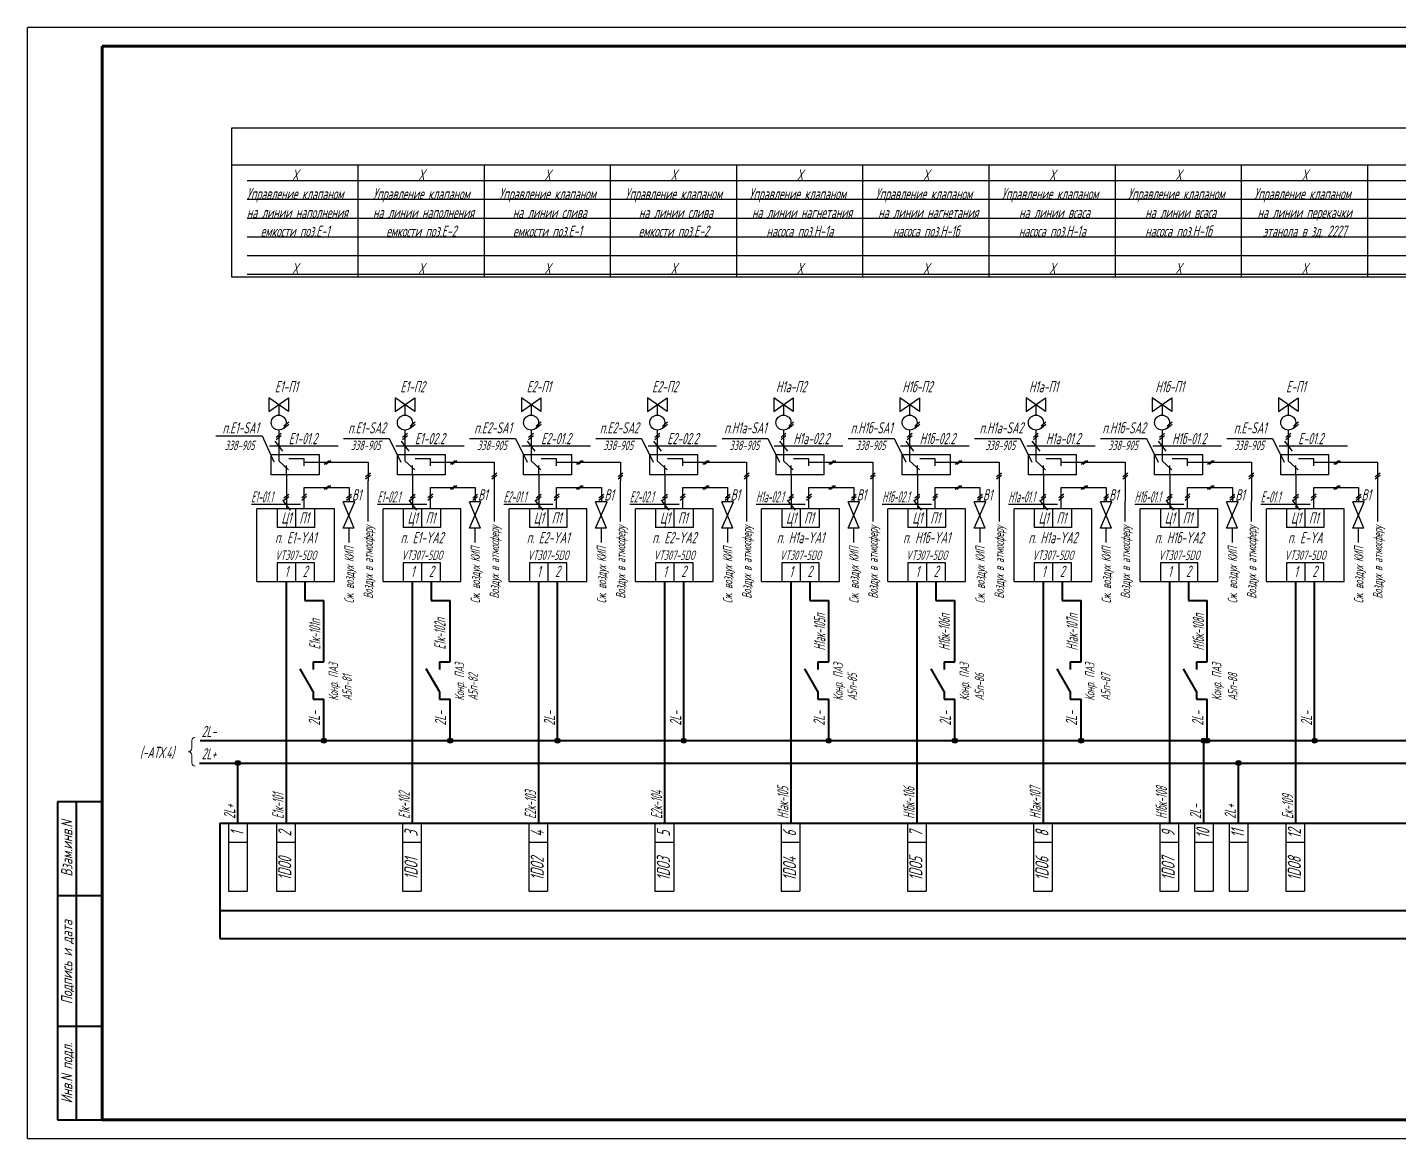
# Model space of a CAD drawing. Header units: millimetres. Extents: x -338 to 6826, y -8218 to 3153.
# Drawn here: x 2036.9 to 2403.4, y -1209.2 to -912.2 of the extents above; entities that cross this region are included whole.
import ezdxf
from ezdxf.enums import TextEntityAlignment as Align

# ---------------------------------------------------------------- set-up
doc = ezdxf.new("R2010")
doc.units = ezdxf.units.MM
doc.layers.get('Defpoints').update_dxf_attribs({"color": 251})
for name, color, linetype, lineweight in [('Обводка', 6, 'Continuous', 25), ('Рамка тонкая', 5, 'Continuous', 25), ('Текст_КИП', 2, 'Continuous', 25), ('Толст.рамка', 7, 'Continuous', 60), ('Тонкая', 5, 'Continuous', 20)]:
    doc.layers.add(name, color=color, linetype=linetype, lineweight=lineweight)
doc.layers.add('ТЕКСТ', color=2, linetype='Continuous')
doc.styles.add('Simplex', font='simplex.shx', dxfattribs={"width": 0.7, "oblique": 15})

# ---------------------------------------------------------------- blocks, each defined once
blk = doc.blocks.new('В1')
for p, q in [((6.96, -1.54), (0, 1.54)), ((0, 1.54), (0, -1.54)), ((6.96, 1.4), (0, -1.54)), ((6.96, 1.4), (6.96, -1.54))]:
    blk.add_line(p, q)

msp = doc.modelspace()

# ---------------------------------------------------------------- hatches: boundary and pattern name
h = msp.add_hatch(color=256)
edge = h.paths.add_edge_path()
edge.add_arc((2116.17, -1102.82), 0.664, 0, 360)
h = msp.add_hatch(color=256)
edge = h.paths.add_edge_path()
edge.add_arc((2116.17, -1102.82), 0.664, 0, 360)
h = msp.add_hatch(color=256)
edge = h.paths.add_edge_path()
edge.add_arc((2149.89, -1102.82), 0.664, 0, 360)
h = msp.add_hatch(color=256)
edge = h.paths.add_edge_path()
edge.add_arc((2149.89, -1102.82), 0.664, 0, 360)
h = msp.add_hatch(color=256)
edge = h.paths.add_edge_path()
edge.add_arc((2178.59, -1102.82), 0.664, 0, 360)
h = msp.add_hatch(color=256)
edge = h.paths.add_edge_path()
edge.add_arc((2178.59, -1102.82), 0.664, 0, 360)
h = msp.add_hatch(color=256)
edge = h.paths.add_edge_path()
edge.add_arc((2212.31, -1102.82), 0.664, 0, 360)
h = msp.add_hatch(color=256)
edge = h.paths.add_edge_path()
edge.add_arc((2212.31, -1102.82), 0.664, 0, 360)
h = msp.add_hatch(color=256)
edge = h.paths.add_edge_path()
edge.add_arc((2251.06, -1102.82), 0.664, 0, 360)
h = msp.add_hatch(color=256)
edge = h.paths.add_edge_path()
edge.add_arc((2251.06, -1102.82), 0.664, 0, 360)
h = msp.add_hatch(color=256)
edge = h.paths.add_edge_path()
edge.add_arc((2284.78, -1102.82), 0.664, 0, 360)
h = msp.add_hatch(color=256)
edge = h.paths.add_edge_path()
edge.add_arc((2284.78, -1102.82), 0.664, 0, 360)
h = msp.add_hatch(color=256)
edge = h.paths.add_edge_path()
edge.add_arc((2318.5, -1102.82), 0.664, 0, 360)
h = msp.add_hatch(color=256)
edge = h.paths.add_edge_path()
edge.add_arc((2318.5, -1102.82), 0.664, 0, 360)
h = msp.add_hatch(color=256)
edge = h.paths.add_edge_path()
edge.add_arc((2351.3, -1102.82), 0.664, 0, 360)
h = msp.add_hatch(color=256)
edge = h.paths.add_edge_path()
edge.add_arc((2352.22, -1102.82), 0.664, 0, 360)
h = msp.add_hatch(color=256)
edge = h.paths.add_edge_path()
edge.add_arc((2352.22, -1102.82), 0.664, 0, 360)
h = msp.add_hatch(color=256)
edge = h.paths.add_edge_path()
edge.add_arc((2380.92, -1102.82), 0.664, 0, 360)
h = msp.add_hatch(color=256)
edge = h.paths.add_edge_path()
edge.add_arc((2380.92, -1102.82), 0.664, 0, 360)
h = msp.add_hatch(color=256)
edge = h.paths.add_edge_path()
edge.add_arc((2093.19, -1108.79), 0.664, 0, 360)
h = msp.add_hatch(color=256)
edge = h.paths.add_edge_path()
edge.add_arc((2360.58, -1108.79), 0.664, 0, 360)

# ---------------------------------------------------------------- linework, layer by layer
for p, q in [((2105.49, -1018.63), (2106.8, -1017.6)), ((2105.49, -1019.26), (2106.8, -1018.22)), ((2139.21, -1018.63), (2140.52, -1017.6)), ((2139.21, -1019.26), (2140.52, -1018.22)), ((2172.93, -1018.63), (2174.24, -1017.6)), ((2172.93, -1019.26), (2174.24, -1018.22)), ((2206.65, -1018.63), (2207.96, -1017.6)), ((2206.65, -1019.26), (2207.96, -1018.22)), ((2240.38, -1018.63), (2241.69, -1017.6)), ((2240.38, -1019.26), (2241.69, -1018.22)), ((2274.1, -1018.63), (2275.41, -1017.6)), ((2274.1, -1019.26), (2275.41, -1018.22)), ((2307.82, -1018.63), (2309.13, -1017.6)), ((2307.82, -1019.26), (2309.13, -1018.22)), ((2341.54, -1018.63), (2342.85, -1017.6)), ((2341.54, -1019.26), (2342.85, -1018.22)), ((2375.27, -1018.63), (2376.58, -1017.6)), ((2375.27, -1019.26), (2376.58, -1018.22)), ((2103.44, -1021.65), (2104.75, -1020.62)), ((2103.44, -1022.28), (2104.75, -1021.24)), ((2104.09, -1019.79), (2104.09, -1028.06)), ((2137.16, -1021.65), (2138.47, -1020.62)), ((2137.16, -1022.28), (2138.47, -1021.24)), ((2137.81, -1019.79), (2137.81, -1028.06)), ((2170.88, -1021.65), (2172.19, -1020.62)), ((2170.88, -1022.28), (2172.19, -1021.24)), ((2171.54, -1019.79), (2171.54, -1028.06)), ((2204.6, -1021.65), (2205.91, -1020.62)), ((2204.6, -1022.28), (2205.91, -1021.24)), ((2205.26, -1019.79), (2205.26, -1028.06)), ((2238.33, -1021.65), (2239.64, -1020.62)), ((2238.33, -1022.28), (2239.64, -1021.24)), ((2238.98, -1019.79), (2238.98, -1028.06)), ((2272.05, -1021.65), (2273.36, -1020.62)), ((2272.05, -1022.28), (2273.36, -1021.24)), ((2272.7, -1019.79), (2272.7, -1028.06)), ((2305.77, -1021.65), (2307.08, -1020.62)), ((2305.77, -1022.28), (2307.08, -1021.24)), ((2306.43, -1019.79), (2306.43, -1028.06)), ((2339.49, -1021.65), (2340.8, -1020.62)), ((2339.49, -1022.28), (2340.8, -1021.24)), ((2340.15, -1019.79), (2340.15, -1028.06)), ((2373.21, -1021.65), (2374.53, -1020.62)), ((2373.21, -1022.28), (2374.53, -1021.24)), ((2373.87, -1019.79), (2373.87, -1028.06)), ((2119.95, -1024.1), (2101.64, -1024.1)), ((2103.06, -1022.79), (2105.13, -1025.42)), ((2153.68, -1024.1), (2135.36, -1024.1)), ((2136.78, -1022.79), (2138.85, -1025.42)), ((2187.4, -1024.1), (2169.08, -1024.1)), ((2170.5, -1022.79), (2172.57, -1025.42)), ((2221.12, -1024.1), (2202.8, -1024.1)), ((2204.22, -1022.79), (2206.3, -1025.42)), ((2254.84, -1024.1), (2236.52, -1024.1)), ((2237.94, -1022.79), (2240.02, -1025.42)), ((2288.57, -1024.1), (2270.25, -1024.1)), ((2271.67, -1022.79), (2273.74, -1025.42)), ((2322.29, -1024.1), (2303.97, -1024.1)), ((2305.39, -1022.79), (2307.46, -1025.42)), ((2356.01, -1024.1), (2337.69, -1024.1)), ((2339.11, -1022.79), (2341.18, -1025.42)), ((2389.73, -1024.1), (2371.41, -1024.1)), ((2372.83, -1022.79), (2374.91, -1025.42)), ((2110.9, -1028.41), (2127.98, -1028.41)), ((2116.24, -1028.93), (2117.55, -1027.89)), ((2116.68, -1028.93), (2117.99, -1027.89)), ((2127.98, -1028.41), (2127.98, -1033.35)), ((2144.62, -1028.41), (2161.7, -1028.41)), ((2149.96, -1028.93), (2151.27, -1027.89)), ((2150.41, -1028.93), (2151.72, -1027.89)), ((2161.7, -1028.41), (2161.7, -1033.35)), ((2178.34, -1028.41), (2195.42, -1028.41)), ((2183.68, -1028.93), (2184.99, -1027.89)), ((2184.13, -1028.93), (2185.44, -1027.89)), ((2195.42, -1028.41), (2195.42, -1033.35)), ((2212.07, -1028.41), (2229.14, -1028.41)), ((2217.4, -1028.93), (2218.71, -1027.89)), ((2217.85, -1028.93), (2219.16, -1027.89)), ((2229.14, -1028.41), (2229.14, -1033.35)), ((2245.79, -1028.41), (2262.87, -1028.41)), ((2251.13, -1028.93), (2252.44, -1027.89)), ((2251.57, -1028.93), (2252.88, -1027.89)), ((2262.87, -1028.41), (2262.87, -1033.35)), ((2279.51, -1028.41), (2296.59, -1028.41)), ((2284.85, -1028.93), (2286.16, -1027.89)), ((2285.3, -1028.93), (2286.61, -1027.89)), ((2296.59, -1028.41), (2296.59, -1033.35)), ((2313.23, -1028.41), (2330.31, -1028.41)), ((2318.57, -1028.93), (2319.88, -1027.89)), ((2319.02, -1028.93), (2320.33, -1027.89)), ((2330.31, -1028.41), (2330.31, -1033.35)), ((2346.95, -1028.41), (2364.03, -1028.41)), ((2352.29, -1028.93), (2353.6, -1027.89)), ((2352.74, -1028.93), (2354.05, -1027.89)), ((2364.03, -1028.41), (2364.03, -1033.35)), ((2380.68, -1028.41), (2397.76, -1028.41)), ((2386.01, -1028.93), (2387.33, -1027.89)), ((2386.46, -1028.93), (2387.77, -1027.89)), ((2397.76, -1028.41), (2397.76, -1033.35)), ((2106.15, -1031.79), (2106.15, -1040.83)), ((2127.32, -1032.25), (2128.63, -1031.21)), ((2127.32, -1032.87), (2128.63, -1031.84)), ((2139.87, -1031.79), (2139.87, -1040.83)), ((2161.05, -1032.25), (2162.36, -1031.21)), ((2161.05, -1032.87), (2162.36, -1031.84)), ((2173.59, -1031.79), (2173.59, -1040.83)), ((2194.77, -1032.25), (2196.08, -1031.21)), ((2194.77, -1032.87), (2196.08, -1031.84)), ((2207.31, -1031.79), (2207.31, -1040.83)), ((2228.49, -1032.25), (2229.8, -1031.21)), ((2228.49, -1032.87), (2229.8, -1031.84)), ((2241.03, -1031.79), (2241.03, -1040.83)), ((2262.21, -1032.25), (2263.52, -1031.21)), ((2262.21, -1032.87), (2263.52, -1031.84)), ((2274.76, -1031.79), (2274.76, -1040.83)), ((2295.93, -1032.25), (2297.24, -1031.21)), ((2295.93, -1032.87), (2297.24, -1031.84)), ((2308.48, -1031.79), (2308.48, -1040.83)), ((2329.66, -1032.25), (2330.97, -1031.21)), ((2329.66, -1032.87), (2330.97, -1031.84)), ((2342.2, -1031.79), (2342.2, -1040.83)), ((2363.38, -1032.25), (2364.69, -1031.21)), ((2363.38, -1032.87), (2364.69, -1031.84)), ((2375.92, -1031.79), (2375.92, -1040.83)), ((2397.1, -1032.25), (2398.41, -1031.21)), ((2397.1, -1032.87), (2398.41, -1031.84)), ((2105.49, -1037.92), (2106.8, -1036.89)), ((2110.24, -1037.86), (2111.55, -1036.83)), ((2110.9, -1035.11), (2122.88, -1035.11)), ((2110.9, -1040.83), (2110.9, -1035.11)), ((2116.23, -1035.62), (2117.54, -1034.59)), ((2116.68, -1035.62), (2117.99, -1034.59)), ((2122.23, -1037.92), (2123.54, -1036.89)), ((2122.88, -1035.11), (2122.88, -1039.02)), ((2127.91, -1033.35), (2127.91, -1044.22)), ((2139.21, -1037.92), (2140.52, -1036.89)), ((2143.96, -1037.86), (2145.27, -1036.83)), ((2144.62, -1035.11), (2156.6, -1035.11)), ((2144.62, -1040.83), (2144.62, -1035.11)), ((2149.96, -1035.62), (2151.27, -1034.59)), ((2150.4, -1035.62), (2151.71, -1034.59)), ((2155.95, -1037.92), (2157.26, -1036.89)), ((2156.6, -1035.11), (2156.6, -1039.02)), ((2161.63, -1033.35), (2161.63, -1044.22)), ((2172.93, -1037.92), (2174.24, -1036.89)), ((2177.69, -1037.86), (2179, -1036.83)), ((2178.34, -1035.11), (2190.33, -1035.11)), ((2178.34, -1040.83), (2178.34, -1035.11)), ((2183.68, -1035.62), (2184.99, -1034.59)), ((2184.13, -1035.62), (2185.44, -1034.59)), ((2189.67, -1037.92), (2190.98, -1036.89)), ((2190.33, -1035.11), (2190.33, -1039.02)), ((2195.36, -1033.35), (2195.36, -1044.22)), ((2206.65, -1037.92), (2207.96, -1036.89)), ((2211.41, -1037.86), (2212.72, -1036.83)), ((2212.06, -1035.11), (2224.05, -1035.11)), ((2212.06, -1040.83), (2212.06, -1035.11)), ((2217.4, -1035.62), (2218.71, -1034.59)), ((2217.85, -1035.62), (2219.16, -1034.59)), ((2223.39, -1037.92), (2224.7, -1036.89)), ((2224.05, -1035.11), (2224.05, -1039.02)), ((2229.08, -1033.35), (2229.08, -1044.22)), ((2240.38, -1037.92), (2241.69, -1036.89)), ((2245.13, -1037.86), (2246.44, -1036.83)), ((2245.79, -1035.11), (2257.77, -1035.11)), ((2245.79, -1040.83), (2245.79, -1035.11)), ((2251.12, -1035.62), (2252.43, -1034.59)), ((2251.57, -1035.62), (2252.88, -1034.59)), ((2257.12, -1037.92), (2258.43, -1036.89)), ((2257.77, -1035.11), (2257.77, -1039.02)), ((2262.87, -1033.35), (2262.87, -1044.22)), ((2274.1, -1037.92), (2275.41, -1036.89)), ((2278.85, -1037.86), (2280.16, -1036.83)), ((2279.51, -1035.11), (2291.49, -1035.11)), ((2279.51, -1040.83), (2279.51, -1035.11)), ((2284.85, -1035.62), (2286.16, -1034.59)), ((2285.29, -1035.62), (2286.6, -1034.59)), ((2290.84, -1037.92), (2292.15, -1036.89)), ((2291.49, -1035.11), (2291.49, -1039.02)), ((2296.59, -1033.35), (2296.59, -1044.22)), ((2307.82, -1037.92), (2309.13, -1036.89)), ((2312.57, -1037.86), (2313.88, -1036.83)), ((2313.23, -1035.11), (2325.22, -1035.11)), ((2313.23, -1040.83), (2313.23, -1035.11)), ((2318.57, -1035.62), (2319.88, -1034.59)), ((2319.01, -1035.62), (2320.32, -1034.59)), ((2324.56, -1037.92), (2325.87, -1036.89)), ((2325.22, -1035.11), (2325.22, -1039.02)), ((2330.31, -1033.35), (2330.24, -1044.22)), ((2341.54, -1037.92), (2342.85, -1036.89)), ((2346.3, -1037.86), (2347.61, -1036.83)), ((2346.95, -1035.11), (2358.94, -1035.11)), ((2346.95, -1040.83), (2346.95, -1035.11)), ((2352.29, -1035.62), (2353.6, -1034.59)), ((2352.74, -1035.62), (2354.05, -1034.59)), ((2358.28, -1037.92), (2359.59, -1036.89)), ((2358.94, -1035.11), (2358.94, -1039.02)), ((2364.03, -1033.35), (2363.97, -1044.22)), ((2375.27, -1037.92), (2376.58, -1036.89)), ((2380.02, -1037.86), (2381.33, -1036.83)), ((2380.67, -1035.11), (2392.66, -1035.11)), ((2380.67, -1040.83), (2380.67, -1035.11)), ((2386.01, -1035.62), (2387.32, -1034.59)), ((2386.46, -1035.62), (2387.77, -1034.59)), ((2392.01, -1037.92), (2393.32, -1036.89)), ((2392.66, -1035.11), (2392.66, -1039.02)), ((2397.76, -1033.35), (2397.69, -1044.22)), ((2109.91, -1039.68), (2096.78, -1039.68)), ((2105.11, -1038.55), (2107.18, -1041.17)), ((2105.49, -1038.54), (2106.8, -1037.51)), ((2110.24, -1038.49), (2111.55, -1037.45)), ((2122.23, -1038.54), (2123.54, -1037.51)), ((2143.64, -1039.68), (2130.5, -1039.68)), ((2138.83, -1038.55), (2140.9, -1041.17)), ((2139.21, -1038.54), (2140.52, -1037.51)), ((2143.96, -1038.49), (2145.27, -1037.45)), ((2155.95, -1038.54), (2157.26, -1037.51)), ((2177.36, -1039.68), (2164.22, -1039.68)), ((2172.55, -1038.55), (2174.63, -1041.17)), ((2172.93, -1038.54), (2174.24, -1037.51)), ((2177.69, -1038.49), (2179, -1037.45)), ((2189.67, -1038.54), (2190.98, -1037.51)), ((2211.08, -1039.68), (2197.95, -1039.68)), ((2206.28, -1038.55), (2208.35, -1041.17)), ((2206.65, -1038.54), (2207.96, -1037.51)), ((2211.41, -1038.49), (2212.72, -1037.45)), ((2223.39, -1038.54), (2224.7, -1037.51)), ((2244.8, -1039.68), (2231.67, -1039.68)), ((2240, -1038.55), (2242.07, -1041.17)), ((2240.38, -1038.54), (2241.69, -1037.51)), ((2245.13, -1038.49), (2246.44, -1037.45)), ((2257.12, -1038.54), (2258.43, -1037.51)), ((2278.53, -1039.68), (2265.39, -1039.68)), ((2273.72, -1038.55), (2275.79, -1041.17)), ((2274.1, -1038.54), (2275.41, -1037.51)), ((2278.85, -1038.49), (2280.16, -1037.45)), ((2290.84, -1038.54), (2292.15, -1037.51)), ((2312.25, -1039.68), (2299.11, -1039.68)), ((2307.44, -1038.55), (2309.52, -1041.17)), ((2307.82, -1038.54), (2309.13, -1037.51)), ((2312.57, -1038.49), (2313.88, -1037.45)), ((2324.56, -1038.54), (2325.87, -1037.51)), ((2345.97, -1039.68), (2332.84, -1039.68)), ((2341.16, -1038.55), (2343.24, -1041.17)), ((2341.54, -1038.54), (2342.85, -1037.51)), ((2346.3, -1038.49), (2347.61, -1037.45)), ((2358.28, -1038.54), (2359.59, -1037.51)), ((2379.69, -1039.68), (2366.56, -1039.68)), ((2374.89, -1038.55), (2376.96, -1041.17)), ((2375.27, -1038.54), (2376.58, -1037.51)), ((2380.02, -1038.49), (2381.33, -1037.45)), ((2392.01, -1038.54), (2393.32, -1037.51)), ((2103.64, -1040.83), (2103.64, -1045.83)), ((2108.64, -1045.83), (2108.64, -1040.83)), ((2113.64, -1040.83), (2113.64, -1045.83)), ((2137.37, -1040.83), (2137.37, -1045.83)), ((2142.37, -1045.83), (2142.37, -1040.83)), ((2147.37, -1040.83), (2147.37, -1045.83)), ((2171.09, -1040.83), (2171.09, -1045.83)), ((2176.09, -1045.83), (2176.09, -1040.83)), ((2181.09, -1040.83), (2181.09, -1045.83)), ((2204.81, -1040.83), (2204.81, -1045.83)), ((2209.81, -1045.83), (2209.81, -1040.83)), ((2214.81, -1040.83), (2214.81, -1045.83)), ((2238.53, -1040.83), (2238.53, -1045.83)), ((2243.53, -1045.83), (2243.53, -1040.83)), ((2248.53, -1040.83), (2248.53, -1045.83)), ((2272.25, -1040.83), (2272.25, -1045.83)), ((2277.25, -1045.83), (2277.25, -1040.83)), ((2282.25, -1040.83), (2282.25, -1045.83)), ((2305.98, -1040.83), (2305.98, -1045.83)), ((2310.98, -1045.83), (2310.98, -1040.83)), ((2315.98, -1040.83), (2315.98, -1045.83)), ((2339.7, -1040.83), (2339.7, -1045.83)), ((2344.7, -1045.83), (2344.7, -1040.83)), ((2349.7, -1040.83), (2349.7, -1045.83)), ((2373.42, -1040.83), (2373.42, -1045.83)), ((2378.42, -1045.83), (2378.42, -1040.83)), ((2383.42, -1040.83), (2383.42, -1045.83)), ((2108.64, -1045.83), (2103.64, -1045.83)), ((2113.64, -1045.83), (2108.64, -1045.83)), ((2122.82, -1045.98), (2122.82, -1049.89)), ((2142.37, -1045.83), (2137.37, -1045.83)), ((2147.37, -1045.83), (2142.37, -1045.83)), ((2156.54, -1045.98), (2156.54, -1049.89)), ((2176.09, -1045.83), (2171.09, -1045.83)), ((2181.09, -1045.83), (2176.09, -1045.83)), ((2190.26, -1045.98), (2190.26, -1049.89)), ((2209.81, -1045.83), (2204.81, -1045.83)), ((2214.81, -1045.83), (2209.81, -1045.83)), ((2223.98, -1045.98), (2223.98, -1049.89)), ((2243.53, -1045.83), (2238.53, -1045.83)), ((2248.53, -1045.83), (2243.53, -1045.83)), ((2257.7, -1045.98), (2257.7, -1049.89)), ((2277.25, -1045.83), (2272.25, -1045.83)), ((2282.25, -1045.83), (2277.25, -1045.83)), ((2291.43, -1045.98), (2291.43, -1049.89)), ((2310.98, -1045.83), (2305.98, -1045.83)), ((2315.98, -1045.83), (2310.98, -1045.83)), ((2325.15, -1045.98), (2325.15, -1049.89)), ((2344.7, -1045.83), (2339.7, -1045.83)), ((2349.7, -1045.83), (2344.7, -1045.83)), ((2358.87, -1045.98), (2358.87, -1049.89)), ((2378.42, -1045.83), (2373.42, -1045.83)), ((2383.42, -1045.83), (2378.42, -1045.83)), ((2392.59, -1045.98), (2392.59, -1049.89)), ((2119.03, -1055.45), (2119.03, -1050.45)), ((2152.75, -1055.45), (2152.75, -1050.45)), ((2186.47, -1055.45), (2186.47, -1050.45)), ((2220.19, -1055.45), (2220.19, -1050.45)), ((2253.91, -1055.45), (2253.91, -1050.45)), ((2287.64, -1055.45), (2287.64, -1050.45)), ((2321.36, -1055.45), (2321.36, -1050.45)), ((2355.08, -1055.45), (2355.08, -1050.45)), ((2388.8, -1055.45), (2388.8, -1050.45)), ((2113.64, -1055.26), (2103.64, -1055.26)), ((2103.64, -1055.26), (2103.64, -1060.26)), ((2108.64, -1060.26), (2108.64, -1055.26)), ((2113.64, -1060.26), (2113.64, -1055.26)), ((2147.37, -1055.26), (2137.37, -1055.26)), ((2137.37, -1055.26), (2137.37, -1060.26)), ((2142.37, -1060.26), (2142.37, -1055.26)), ((2147.37, -1060.26), (2147.37, -1055.26)), ((2181.09, -1055.26), (2171.09, -1055.26)), ((2171.09, -1055.26), (2171.09, -1060.26)), ((2176.09, -1060.26), (2176.09, -1055.26)), ((2181.09, -1060.26), (2181.09, -1055.26)), ((2214.81, -1055.26), (2204.81, -1055.26)), ((2204.81, -1055.26), (2204.81, -1060.26)), ((2209.81, -1060.26), (2209.81, -1055.26)), ((2214.81, -1060.26), (2214.81, -1055.26)), ((2248.53, -1055.26), (2238.53, -1055.26)), ((2238.53, -1055.26), (2238.53, -1060.26)), ((2243.53, -1060.26), (2243.53, -1055.26)), ((2248.53, -1060.26), (2248.53, -1055.26)), ((2282.25, -1055.26), (2272.25, -1055.26)), ((2272.25, -1055.26), (2272.25, -1060.26)), ((2277.25, -1060.26), (2277.25, -1055.26)), ((2282.25, -1060.26), (2282.25, -1055.26)), ((2315.98, -1055.26), (2305.98, -1055.26)), ((2305.98, -1055.26), (2305.98, -1060.26)), ((2310.98, -1060.26), (2310.98, -1055.26)), ((2315.98, -1060.26), (2315.98, -1055.26)), ((2349.7, -1055.26), (2339.7, -1055.26)), ((2339.7, -1055.26), (2339.7, -1060.26)), ((2344.7, -1060.26), (2344.7, -1055.26)), ((2349.7, -1060.26), (2349.7, -1055.26)), ((2383.42, -1055.26), (2373.42, -1055.26)), ((2373.42, -1055.26), (2373.42, -1060.26)), ((2378.42, -1060.26), (2378.42, -1055.26)), ((2383.42, -1060.26), (2383.42, -1055.26))]:
    msp.add_line(p, q)
at = {"color": 3}
for p, q in [((2087.3, -1021.38), (2099.66, -1021.38)), ((2099.66, -1021.38), (2102.79, -1028.33)), ((2121.39, -1022.02), (2133.63, -1022.02)), ((2133.63, -1022.02), (2136.75, -1028.34)), ((2155.11, -1022.02), (2167.35, -1022.02)), ((2167.35, -1022.02), (2170.47, -1028.34)), ((2188.83, -1022.02), (2201.08, -1022.02)), ((2201.08, -1022.02), (2204.2, -1028.34)), ((2222.56, -1022.02), (2234.8, -1022.02)), ((2234.8, -1022.02), (2237.92, -1028.34)), ((2256.28, -1022.02), (2268.52, -1022.02)), ((2268.52, -1022.02), (2271.64, -1028.34)), ((2290, -1022.02), (2302.24, -1022.02)), ((2302.24, -1022.02), (2305.36, -1028.34)), ((2323.72, -1022.02), (2335.96, -1022.02)), ((2335.96, -1022.02), (2339.09, -1028.34)), ((2357.45, -1022.02), (2369.69, -1022.02)), ((2369.69, -1022.02), (2372.81, -1028.34))]:
    msp.add_line(p, q, dxfattribs=at)
at = {"color": 1}
for p, q in [((2106.71, -1030.42), (2104.09, -1028.06)), ((2106.15, -1031.79), (2106.15, -1029.31)), ((2110.9, -1027.47), (2106.81, -1027.47)), ((2110.9, -1029.34), (2110.9, -1027.47)), ((2140.43, -1030.42), (2137.81, -1028.06)), ((2139.87, -1031.79), (2139.87, -1029.31)), ((2144.62, -1027.47), (2140.53, -1027.47)), ((2144.62, -1029.34), (2144.62, -1027.47)), ((2174.16, -1030.42), (2171.54, -1028.06)), ((2173.59, -1031.79), (2173.59, -1029.31)), ((2178.34, -1027.47), (2174.25, -1027.47)), ((2178.34, -1029.34), (2178.34, -1027.47)), ((2207.88, -1030.42), (2205.26, -1028.06)), ((2207.31, -1031.79), (2207.31, -1029.31)), ((2212.07, -1027.47), (2207.97, -1027.47)), ((2212.07, -1029.34), (2212.07, -1027.47)), ((2241.6, -1030.42), (2238.98, -1028.06)), ((2241.03, -1031.79), (2241.03, -1029.31)), ((2245.79, -1027.47), (2241.7, -1027.47)), ((2245.79, -1029.34), (2245.79, -1027.47)), ((2275.32, -1030.42), (2272.7, -1028.06)), ((2274.76, -1031.79), (2274.76, -1029.31)), ((2279.51, -1027.47), (2275.42, -1027.47)), ((2279.51, -1029.34), (2279.51, -1027.47)), ((2309.04, -1030.42), (2306.43, -1028.06)), ((2308.48, -1031.79), (2308.48, -1029.31)), ((2313.23, -1027.47), (2309.14, -1027.47)), ((2313.23, -1029.34), (2313.23, -1027.47)), ((2342.77, -1030.42), (2340.15, -1028.06)), ((2342.2, -1031.79), (2342.2, -1029.31)), ((2346.95, -1027.47), (2342.86, -1027.47)), ((2346.95, -1029.34), (2346.95, -1027.47)), ((2376.49, -1030.42), (2373.87, -1028.06)), ((2375.92, -1031.79), (2375.92, -1029.31)), ((2380.68, -1027.47), (2376.59, -1027.47)), ((2380.68, -1029.34), (2380.68, -1027.47))]:
    msp.add_line(p, q, dxfattribs=at)
at = {"lineweight": 30}
for p, q in [((2119.03, -1040.83), (2098.26, -1040.83)), ((2098.26, -1060.26), (2098.26, -1040.83)), ((2119.03, -1060.26), (2119.03, -1040.83)), ((2152.75, -1040.83), (2131.98, -1040.83)), ((2131.98, -1060.26), (2131.98, -1040.83)), ((2152.75, -1060.26), (2152.75, -1040.83)), ((2186.47, -1040.83), (2165.71, -1040.83)), ((2165.71, -1060.26), (2165.71, -1040.83)), ((2186.47, -1060.26), (2186.47, -1040.83)), ((2220.19, -1040.83), (2199.43, -1040.83)), ((2199.43, -1060.26), (2199.43, -1040.83)), ((2220.19, -1060.26), (2220.19, -1040.83)), ((2253.91, -1040.83), (2233.15, -1040.83)), ((2233.15, -1060.26), (2233.15, -1040.83)), ((2253.91, -1060.26), (2253.91, -1040.83)), ((2287.64, -1040.83), (2266.87, -1040.83)), ((2266.87, -1060.26), (2266.87, -1040.83)), ((2287.64, -1060.26), (2287.64, -1040.83)), ((2321.36, -1040.83), (2300.59, -1040.83)), ((2300.59, -1060.26), (2300.59, -1040.83)), ((2321.36, -1060.26), (2321.36, -1040.83)), ((2355.08, -1040.83), (2334.32, -1040.83)), ((2334.32, -1060.26), (2334.32, -1040.83)), ((2355.08, -1060.26), (2355.08, -1040.83)), ((2388.8, -1040.83), (2368.04, -1040.83)), ((2368.04, -1060.26), (2368.04, -1040.83)), ((2388.8, -1060.26), (2388.8, -1040.83)), ((2098.26, -1060.26), (2119.03, -1060.26)), ((2131.98, -1060.26), (2152.75, -1060.26)), ((2165.71, -1060.26), (2186.47, -1060.26)), ((2199.43, -1060.26), (2220.19, -1060.26)), ((2233.15, -1060.26), (2253.91, -1060.26)), ((2266.87, -1060.26), (2287.64, -1060.26)), ((2300.59, -1060.26), (2321.36, -1060.26)), ((2334.32, -1060.26), (2355.08, -1060.26)), ((2368.04, -1060.26), (2388.8, -1060.26)), ((2090.69, -1124.91), (2090.69, -1143.04)), ((2095.69, -1124.91), (2095.69, -1143.04)), ((2103.47, -1124.91), (2103.47, -1143.04)), ((2108.47, -1124.91), (2108.47, -1143.04)), ((2137.2, -1124.91), (2137.2, -1143.04)), ((2142.2, -1124.91), (2142.2, -1143.04)), ((2170.92, -1124.91), (2170.92, -1143.04)), ((2175.92, -1124.91), (2175.92, -1143.04)), ((2204.64, -1124.91), (2204.64, -1143.04)), ((2209.64, -1124.91), (2209.64, -1143.04)), ((2238.36, -1124.91), (2238.36, -1143.04)), ((2243.36, -1124.91), (2243.36, -1143.04)), ((2272.09, -1124.91), (2272.09, -1143.04)), ((2277.09, -1124.91), (2277.09, -1143.04)), ((2305.81, -1124.91), (2305.81, -1143.04)), ((2310.81, -1124.91), (2310.81, -1143.04)), ((2339.53, -1124.91), (2339.53, -1143.04)), ((2344.53, -1124.91), (2344.53, -1143.04)), ((2348.8, -1124.91), (2348.8, -1143.04)), ((2353.8, -1124.91), (2353.8, -1143.04)), ((2358.08, -1124.91), (2358.08, -1143.05)), ((2363.08, -1124.91), (2363.08, -1143.05)), ((2373.25, -1124.91), (2373.25, -1143.04)), ((2378.25, -1124.91), (2378.25, -1143.04)), ((2090.69, -1129.91), (2095.69, -1129.91)), ((2103.47, -1129.91), (2108.47, -1129.91)), ((2137.2, -1129.91), (2142.2, -1129.91)), ((2170.92, -1129.91), (2175.92, -1129.91)), ((2204.64, -1129.91), (2209.64, -1129.91)), ((2238.36, -1129.91), (2243.36, -1129.91)), ((2272.09, -1129.91), (2277.09, -1129.91)), ((2305.81, -1129.91), (2310.81, -1129.91)), ((2339.53, -1129.91), (2344.53, -1129.91)), ((2348.8, -1129.91), (2353.8, -1129.91)), ((2358.08, -1129.91), (2363.08, -1129.91)), ((2373.25, -1129.91), (2378.25, -1129.91)), ((2090.69, -1143.04), (2095.69, -1143.04)), ((2103.47, -1143.04), (2108.47, -1143.04)), ((2137.2, -1143.04), (2142.2, -1143.04)), ((2170.92, -1143.04), (2175.92, -1143.04)), ((2204.64, -1143.04), (2209.64, -1143.04)), ((2238.36, -1143.04), (2243.36, -1143.04)), ((2272.09, -1143.04), (2277.09, -1143.04)), ((2305.81, -1143.04), (2310.81, -1143.04)), ((2339.53, -1143.04), (2344.53, -1143.04)), ((2348.8, -1143.04), (2353.8, -1143.04)), ((2358.08, -1143.05), (2363.08, -1143.05)), ((2373.25, -1143.04), (2378.25, -1143.04))]:
    msp.add_line(p, q, dxfattribs=at)
at = {"lineweight": 40}
for p, q in [((2106.14, -1081.71), (2106.14, -1060.26)), ((2139.87, -1081.71), (2139.87, -1060.26)), ((2173.59, -1091.71), (2173.59, -1060.26)), ((2178.59, -1102.82), (2178.59, -1060.26)), ((2207.31, -1091.71), (2207.31, -1060.26)), ((2212.31, -1102.82), (2212.31, -1060.26)), ((2241.03, -1081.71), (2241.03, -1060.26)), ((2274.75, -1081.71), (2274.75, -1060.26)), ((2308.48, -1081.71), (2308.48, -1060.26)), ((2342.2, -1081.71), (2342.2, -1060.26)), ((2375.92, -1124.91), (2375.92, -1060.26)), ((2380.92, -1102.82), (2380.92, -1060.26)), ((2116.17, -1081.71), (2116.17, -1065.33)), ((2149.89, -1081.71), (2149.89, -1065.33)), ((2251.06, -1081.71), (2251.06, -1065.33)), ((2284.78, -1081.71), (2284.78, -1065.33)), ((2318.5, -1081.71), (2318.5, -1065.33)), ((2352.22, -1081.71), (2352.22, -1065.33)), ((2106.14, -1124.91), (2106.14, -1081.71)), ((2139.87, -1124.91), (2139.87, -1081.71)), ((2241.03, -1124.91), (2241.03, -1081.71)), ((2274.75, -1124.91), (2274.75, -1081.71)), ((2308.48, -1124.91), (2308.48, -1081.71)), ((2342.2, -1124.91), (2342.2, -1081.71)), ((2116.17, -1102.82), (2116.17, -1091.71)), ((2149.89, -1102.82), (2149.89, -1091.71)), ((2173.59, -1124.91), (2173.59, -1091.71)), ((2207.31, -1124.91), (2207.31, -1091.71)), ((2251.06, -1102.82), (2251.06, -1091.71)), ((2284.78, -1102.82), (2284.78, -1091.71)), ((2318.5, -1102.82), (2318.5, -1091.71)), ((2352.22, -1102.82), (2352.22, -1091.71)), ((3162.56, -1102.82), (2083.06, -1102.82)), ((2351.3, -1124.91), (2351.3, -1102.82)), ((2082.97, -1108.79), (2896.28, -1108.79)), ((2093.19, -1124.91), (2093.19, -1108.79)), ((2360.58, -1124.91), (2360.58, -1108.79)), ((2088.35, -1124.91), (2088.35, -1155.71)), ((2088.35, -1124.91), (3174.95, -1124.91)), ((2088.35, -1148.22), (3174.95, -1148.22)), ((2088.35, -1155.71), (3174.95, -1155.71))]:
    msp.add_line(p, q, dxfattribs=at)
at = {"lineweight": 40, "ltscale": 0.2}
for p, q in [((2111.11, -1060.26), (2111.11, -1065.33)), ((2144.83, -1060.26), (2144.83, -1065.33)), ((2246, -1060.26), (2246, -1065.33)), ((2279.72, -1060.26), (2279.72, -1065.33)), ((2313.44, -1060.26), (2313.44, -1065.33)), ((2347.17, -1060.26), (2347.17, -1065.33)), ((2113.3, -1089.71), (2109.8, -1083.65)), ((2113.3, -1081.71), (2113.3, -1083.83)), ((2147.02, -1089.71), (2143.52, -1083.65)), ((2147.02, -1081.71), (2147.02, -1083.83)), ((2248.19, -1089.71), (2244.69, -1083.65)), ((2248.19, -1081.71), (2248.19, -1083.83)), ((2281.91, -1089.71), (2278.41, -1083.65)), ((2281.91, -1081.71), (2281.91, -1083.83)), ((2315.63, -1089.71), (2312.13, -1083.65)), ((2315.63, -1081.71), (2315.63, -1083.83)), ((2349.35, -1089.71), (2345.85, -1083.65)), ((2349.35, -1081.71), (2349.35, -1083.83)), ((2113.3, -1089.71), (2113.3, -1091.71)), ((2147.02, -1089.71), (2147.02, -1091.71)), ((2248.19, -1089.71), (2248.19, -1091.71)), ((2281.91, -1089.71), (2281.91, -1091.71)), ((2315.63, -1089.71), (2315.63, -1091.71)), ((2349.35, -1089.71), (2349.35, -1091.71))]:
    msp.add_line(p, q, dxfattribs=at)
at = {"color": 4, "lineweight": 40, "ltscale": 0.2}
for p, q in [((2111.11, -1065.33), (2116.17, -1065.33)), ((2144.83, -1065.33), (2149.89, -1065.33)), ((2246, -1065.33), (2251.06, -1065.33)), ((2279.72, -1065.33), (2284.78, -1065.33)), ((2313.44, -1065.33), (2318.5, -1065.33)), ((2347.17, -1065.33), (2352.22, -1065.33)), ((2113.3, -1081.71), (2116.17, -1081.71)), ((2147.02, -1081.71), (2149.89, -1081.71)), ((2248.19, -1081.71), (2251.06, -1081.71)), ((2281.91, -1081.71), (2284.78, -1081.71)), ((2315.63, -1081.71), (2318.5, -1081.71)), ((2349.35, -1081.71), (2352.22, -1081.71)), ((2113.3, -1091.71), (2116.17, -1091.71)), ((2147.02, -1091.71), (2149.89, -1091.71)), ((2248.19, -1091.71), (2251.06, -1091.71)), ((2281.91, -1091.71), (2284.78, -1091.71)), ((2315.63, -1091.71), (2318.5, -1091.71)), ((2349.35, -1091.71), (2352.22, -1091.71))]:
    msp.add_line(p, q, dxfattribs=at)
at = {"color": 7, "lineweight": 40}
for p, q in [((2044.96, -1119.17), (2044.96, -1204.17)), ((2056.96, -1119.17), (2044.96, -1119.17)), ((2049.96, -1119.17), (2049.96, -1204.17)), ((2044.96, -1144.17), (2056.96, -1144.17)), ((2044.96, -1179.17), (2056.96, -1179.17)), ((2044.96, -1204.17), (2056.96, -1204.17))]:
    msp.add_line(p, q, dxfattribs=at)
at = {"lineweight": 30}
for points in [[(2102.1, -1026.32), (2114.89, -1026.32), (2114.89, -1031.79), (2102.1, -1031.79)], [(2135.83, -1026.32), (2148.61, -1026.32), (2148.61, -1031.79), (2135.83, -1031.79)], [(2169.55, -1026.32), (2182.33, -1026.32), (2182.33, -1031.79), (2169.55, -1031.79)], [(2203.27, -1026.32), (2216.05, -1026.32), (2216.05, -1031.79), (2203.27, -1031.79)], [(2236.99, -1026.32), (2249.78, -1026.32), (2249.78, -1031.79), (2236.99, -1031.79)], [(2270.72, -1026.32), (2283.5, -1026.32), (2283.5, -1031.79), (2270.72, -1031.79)], [(2304.44, -1026.32), (2317.22, -1026.32), (2317.22, -1031.79), (2304.44, -1031.79)], [(2338.16, -1026.32), (2350.94, -1026.32), (2350.94, -1031.79), (2338.16, -1031.79)], [(2371.88, -1026.32), (2384.66, -1026.32), (2384.66, -1031.79), (2371.88, -1031.79)]]:
    msp.add_lwpolyline(points, close=True, dxfattribs=at)
for centre in [(2116.17, -1102.82), (2116.17, -1102.82), (2149.89, -1102.82), (2149.89, -1102.82), (2178.59, -1102.82), (2178.59, -1102.82), (2212.31, -1102.82), (2212.31, -1102.82), (2251.06, -1102.82), (2251.06, -1102.82), (2284.78, -1102.82), (2284.78, -1102.82), (2318.5, -1102.82), (2318.5, -1102.82), (2351.3, -1102.82), (2352.22, -1102.82), (2352.22, -1102.82), (2380.92, -1102.82), (2380.92, -1102.82), (2093.19, -1108.79), (2360.58, -1108.79)]:
    msp.add_circle(centre, 0.664)
at = {"layer": 'Defpoints'}
for p, q in [((2095.69, -953.12), (3170.72, -953.12)), ((2095.69, -958.12), (3170.72, -958.12)), ((2095.69, -963.12), (3170.72, -963.12)), ((2095.69, -968.12), (3170.72, -968.12)), ((2095.69, -973.12), (3170.72, -973.12)), ((2095.69, -978.12), (3170.72, -978.12))]:
    msp.add_line(p, q, dxfattribs=at)
at = {"layer": 'Обводка', "lineweight": 30}
for p, q in [((2091.61, -938.97), (3170.72, -938.97)), ((2091.61, -978.97), (2091.61, -938.97)), ((3170.72, -948.97), (2091.61, -948.97)), ((2125.34, -978.97), (2125.34, -948.97)), ((2159.06, -978.97), (2159.06, -948.97)), ((2192.78, -978.97), (2192.78, -948.97)), ((2226.5, -978.97), (2226.5, -948.97)), ((2260.22, -978.97), (2260.22, -948.97)), ((2293.95, -978.97), (2293.95, -948.97)), ((2327.67, -978.97), (2327.67, -948.97)), ((2361.39, -978.97), (2361.39, -948.97)), ((2395.11, -978.97), (2395.11, -948.97)), ((3170.72, -978.97), (2091.61, -978.97))]:
    msp.add_line(p, q, dxfattribs=at)
at = {"layer": 'Обводка', "lineweight": -3}
for p, q in [((2101.48, -1011.21), (2101.48, -1014.81)), ((2101.48, -1014.81), (2106.7, -1011.21)), ((2106.7, -1014.81), (2101.48, -1011.21)), ((2106.7, -1011.21), (2106.7, -1014.81)), ((2135.2, -1011.21), (2135.2, -1014.81)), ((2135.2, -1014.81), (2140.43, -1011.21)), ((2140.43, -1014.81), (2135.2, -1011.21)), ((2140.43, -1011.21), (2140.43, -1014.81)), ((2168.93, -1011.21), (2168.93, -1014.81)), ((2168.93, -1014.81), (2174.15, -1011.21)), ((2174.15, -1014.81), (2168.93, -1011.21)), ((2174.15, -1011.21), (2174.15, -1014.81)), ((2202.65, -1011.21), (2202.65, -1014.81)), ((2202.65, -1014.81), (2207.87, -1011.21)), ((2207.87, -1014.81), (2202.65, -1011.21)), ((2207.87, -1011.21), (2207.87, -1014.81)), ((2236.37, -1011.21), (2236.37, -1014.81)), ((2236.37, -1014.81), (2241.59, -1011.21)), ((2241.59, -1014.81), (2236.37, -1011.21)), ((2241.59, -1011.21), (2241.59, -1014.81)), ((2270.09, -1011.21), (2270.09, -1014.81)), ((2270.09, -1014.81), (2275.31, -1011.21)), ((2275.31, -1014.81), (2270.09, -1011.21)), ((2275.31, -1011.21), (2275.31, -1014.81)), ((2303.81, -1011.21), (2303.81, -1014.81)), ((2303.81, -1014.81), (2309.04, -1011.21)), ((2309.04, -1014.81), (2303.81, -1011.21)), ((2309.04, -1011.21), (2309.04, -1014.81)), ((2337.54, -1011.21), (2337.54, -1014.81)), ((2337.54, -1014.81), (2342.76, -1011.21)), ((2342.76, -1014.81), (2337.54, -1011.21)), ((2342.76, -1011.21), (2342.76, -1014.81)), ((2371.26, -1011.21), (2371.26, -1014.81)), ((2371.26, -1014.81), (2376.48, -1011.21)), ((2376.48, -1014.81), (2371.26, -1011.21)), ((2376.48, -1011.21), (2376.48, -1014.81)), ((2104.09, -1013.01), (2104.09, -1015.79)), ((2137.81, -1013.01), (2137.81, -1015.79)), ((2171.54, -1013.01), (2171.54, -1015.79)), ((2205.26, -1013.01), (2205.26, -1015.79)), ((2238.98, -1013.01), (2238.98, -1015.79)), ((2272.7, -1013.01), (2272.7, -1015.79)), ((2306.43, -1013.01), (2306.43, -1015.79)), ((2340.15, -1013.01), (2340.15, -1015.79)), ((2373.87, -1013.01), (2373.87, -1015.79))]:
    msp.add_line(p, q, dxfattribs=at)
for centre in [(2104.09, -1017.79), (2137.81, -1017.79), (2171.54, -1017.79), (2205.26, -1017.79), (2238.98, -1017.79), (2272.7, -1017.79), (2306.43, -1017.79), (2340.15, -1017.79), (2373.87, -1017.79)]:
    msp.add_circle(centre, 2, dxfattribs=at)
at = {"layer": 'Рамка тонкая'}
for p, q in [((3508.69, -912.17), (2036.94, -912.17)), ((2036.94, -1209.17), (2036.94, -912.17)), ((2036.94, -1209.17), (3508.69, -1209.17))]:
    msp.add_line(p, q, dxfattribs=at)
at = {"layer": 'Толст.рамка'}
for p, q in [((2056.94, -917.17), (3503.69, -917.17)), ((2056.94, -1204.17), (2056.94, -917.17)), ((3503.69, -1204.17), (2056.94, -1204.17))]:
    msp.add_line(p, q, dxfattribs=at)
at = {"layer": 'Тонкая'}
for p, q in [((2080.9, -1104.84), (2080.9, -1102.81)), ((2080.89, -1108.7), (2080.9, -1106.66))]:
    msp.add_line(p, q, dxfattribs=at)
for centre, start, end in [((2081.81, -1102.81), 90, 180), ((2079.98, -1104.84), 270, 0), ((2079.98, -1106.67), 0, 90), ((2081.81, -1108.7), 180, 270)]:
    msp.add_arc(centre, 0.912, start, end, dxfattribs=at)

# ---------------------------------------------------------------- block references
at = {"lineweight": 40, "rotation": 270}
for p in [(2122.88, -1039.02), (2156.6, -1039.02), (2190.33, -1039.02), (2224.05, -1039.02), (2257.77, -1039.02), (2291.49, -1039.02), (2325.22, -1039.02), (2358.94, -1039.02), (2392.66, -1039.02)]:
    msp.add_blockref('В1', p, dxfattribs=at)

# ---------------------------------------------------------------- texts
at = {"color": 2, "style": 'Simplex', "oblique": 15, "width": 0.7}
for s, p in [('Взам.инв.N', (2048.96, -1131.67)), ('Подпись и дата', (2048.96, -1162.03)), ('Инв.N подл.', (2048.96, -1191.67))]:
    msp.add_text(s, height=3, rotation=90, dxfattribs=at).set_placement(p, align=Align.CENTER)
at = {"layer": 'Defpoints', "style": 'Simplex', "oblique": 15, "width": 0.6}
for p in [(2108.47, -953.12), (2142.2, -953.12), (2175.92, -953.12), (2209.64, -953.12), (2243.36, -953.12), (2277.09, -953.12), (2310.81, -953.12), (2344.53, -953.12), (2378.25, -953.12), (2108.47, -978.12), (2142.2, -978.12), (2175.92, -978.12), (2209.64, -978.12), (2243.36, -978.12), (2277.09, -978.12), (2310.81, -978.12), (2344.53, -978.12), (2378.25, -978.12)]:
    msp.add_text('Х', height=3, dxfattribs=at).set_placement(p, align=Align.CENTER)
at = {"layer": 'Обводка', "lineweight": -3, "style": 'Simplex', "oblique": 15, "width": 0.6}
for s, p in [('1', (2094.69, -1127.66)), ('2', (2107.47, -1127.66)), ('3', (2141.2, -1127.66)), ('4', (2174.92, -1127.66)), ('5', (2208.64, -1127.66)), ('6', (2242.36, -1127.66)), ('7', (2276.09, -1127.66)), ('8', (2309.81, -1127.66)), ('9', (2343.53, -1127.66)), ('10', (2352.8, -1127.66)), ('11', (2362.08, -1127.66)), ('12', (2377.25, -1127.66)), ('1DО0', (2107.47, -1137.07)), ('1DО1', (2141.2, -1137.07)), ('1DО2', (2174.92, -1137.07)), ('1DО3', (2208.64, -1137.07)), ('1DО4', (2242.36, -1137.07)), ('1DО5', (2276.09, -1137.07)), ('1DО6', (2309.81, -1137.07)), ('1DО7', (2343.53, -1137.07)), ('1DО8', (2377.25, -1137.07))]:
    msp.add_text(s, height=3.5, rotation=90, dxfattribs=at).set_placement(p, align=Align.CENTER)
at = {"layer": 'ТЕКСТ', "color": 6, "style": 'Simplex', "oblique": 15, "width": 0.6}
for s, p in [('Управление клапаном', (2108.47, -958.12)), ('Управление клапаном', (2142.2, -958.12)), ('Управление клапаном ', (2243.36, -958.12)), ('Управление клапаном ', (2277.09, -958.12)), ('Управление клапаном ', (2310.81, -958.12)), ('Управление клапаном ', (2344.53, -958.12)), (' на линии наполнения', (2108.47, -963.12)), (' на линии наполнения', (2142.2, -963.12)), (' на линии нагнетания', (2243.36, -963.12)), (' на линии нагнетания', (2277.09, -963.12)), (' на линии всаса', (2310.81, -963.12)), (' на линии всаса', (2344.53, -963.12)), ('емкости поз.Е-1', (2108.47, -968.12)), ('емкости поз.Е-2', (2142.2, -968.12)), ('насоса поз.Н-1а', (2243.36, -968.12)), ('насоса поз.Н-1б', (2277.09, -968.12)), ('насоса поз.Н-1а', (2310.81, -968.12)), ('насоса поз.Н-1б', (2344.53, -968.12))]:
    msp.add_text(s, height=3, dxfattribs=at).set_placement(p, align=Align.CENTER)
at = {"layer": 'ТЕКСТ', "color": 5, "style": 'Simplex', "oblique": 15, "width": 0.6}
for s, p in [('Управление клапаном', (2175.92, -958.12)), ('Управление клапаном', (2209.64, -958.12)), ('Управление клапаном ', (2378.25, -958.12)), (' на линии слива', (2175.92, -963.12)), (' на линии слива', (2209.64, -963.12)), (' на линии перекачки ', (2378.25, -963.12)), ('емкости поз.Е-1', (2175.92, -968.12)), ('емкости поз.Е-2', (2209.64, -968.12)), ('этанола в зд. 2227', (2378.25, -968.12))]:
    msp.add_text(s, height=3, dxfattribs=at).set_placement(p, align=Align.CENTER)
at = {"layer": 'ТЕКСТ', "style": 'Simplex', "oblique": 15, "width": 0.6}
for s, height, p in [('Е1-П1', 3, (2106.14, -1009.7)), ('Е1-П2', 3, (2139.87, -1009.7)), ('Е2-П1', 3, (2173.59, -1009.7)), ('Е2-П2', 3, (2207.31, -1009.7)), ('Н1а-П2', 3, (2241.03, -1009.7)), ('Н1б-П2', 3, (2274.75, -1009.7)), ('Н1а-П1', 3, (2308.48, -1009.7)), ('Н1б-П1', 3, (2342.2, -1009.7)), ('Е-П1', 3, (2375.92, -1009.7)), ('Ц1', 3, (2106.14, -1044.79)), ('П1', 3, (2110.9, -1044.79)), ('Ц1', 3, (2139.87, -1044.79)), ('П1', 3, (2144.62, -1044.79)), ('Ц1', 3, (2173.59, -1044.79)), ('П1', 3, (2178.34, -1044.79)), ('Ц1', 3, (2207.31, -1044.79)), ('П1', 3, (2212.06, -1044.79)), ('Ц1', 3, (2241.03, -1044.79)), ('П1', 3, (2245.79, -1044.79)), ('Ц1', 3, (2274.75, -1044.79)), ('П1', 3, (2279.51, -1044.79)), ('Ц1', 3, (2308.48, -1044.79)), ('П1', 3, (2313.23, -1044.79)), ('Ц1', 3, (2342.2, -1044.79)), ('П1', 3, (2346.95, -1044.79)), ('Ц1', 3, (2375.92, -1044.79)), ('П1', 3, (2380.67, -1044.79)), ('п. Е1-YA1', 3, (2108.64, -1050.05)), ('п. Е1-YA2', 3, (2142.37, -1050.05)), ('п. Е2-YA1', 3, (2176.09, -1050.05)), ('п. Е2-YA2', 3, (2209.81, -1050.05)), ('п. Н1а-YA1', 3, (2243.53, -1050.05)), ('п. Н1б-YA1', 3, (2277.25, -1050.05)), ('п. Н1а-YA2', 3, (2310.98, -1050.05)), ('п. Н1б-YA2', 3, (2344.7, -1050.05)), ('п. Е-YA', 3, (2378.42, -1050.05)), ('VT307-5DO', 2.5, (2108.64, -1054.49)), ('VT307-5DO', 2.5, (2142.37, -1054.49)), ('VT307-5DO', 2.5, (2176.09, -1054.49)), ('VT307-5DO', 2.5, (2209.81, -1054.49)), ('VT307-5DO', 2.5, (2243.53, -1054.49)), ('VT307-5DO', 2.5, (2277.25, -1054.49)), ('VT307-5DO', 2.5, (2310.98, -1054.49)), ('VT307-5DO', 2.5, (2344.7, -1054.49)), ('VT307-5DO', 2.5, (2378.42, -1054.49)), ('1', 3, (2106.14, -1059.09)), ('2', 3, (2111.14, -1059.04)), ('1', 3, (2139.87, -1059.09)), ('2', 3, (2144.87, -1059.04)), ('1', 3, (2173.59, -1059.09)), ('2', 3, (2178.59, -1059.04)), ('1', 3, (2207.31, -1059.09)), ('2', 3, (2212.31, -1059.04)), ('1', 3, (2241.03, -1059.09)), ('2', 3, (2246.03, -1059.04)), ('1', 3, (2274.75, -1059.09)), ('2', 3, (2279.75, -1059.04)), ('1', 3, (2308.48, -1059.09)), ('2', 3, (2313.48, -1059.04)), ('1', 3, (2342.2, -1059.09)), ('2', 3, (2347.2, -1059.04)), ('1', 3, (2375.92, -1059.09)), ('2', 3, (2380.92, -1059.04))]:
    msp.add_text(s, height=height, dxfattribs=at).set_placement(p, align=Align.CENTER)
for p in [(2123.65, -1038.63), (2157.37, -1038.63), (2191.1, -1038.63), (2224.82, -1038.63), (2258.54, -1038.63), (2292.26, -1038.63), (2325.98, -1038.63), (2359.71, -1038.63), (2393.43, -1038.63)]:
    msp.add_text('В1', height=3, dxfattribs=at).set_placement(p)
for p in [(2124.18, -1051.04), (2157.9, -1051.04), (2191.62, -1051.04), (2225.34, -1051.04), (2259.07, -1051.04), (2292.79, -1051.04), (2326.51, -1051.04), (2360.23, -1051.04), (2393.95, -1051.04)]:
    msp.add_text('Сж. воздух КИП', height=2.5, rotation=90, dxfattribs=at).set_placement(p, align=Align.RIGHT)
at = {"layer": 'ТЕКСТ', "style": 'Simplex', "oblique": 15}
for s, height, width, p in [('Е1к-102п', 3, 0.5, (2148.67, -1078.46)), ('Н1ак-105п', 3, 0.5, (2250.13, -1078.72)), ('Н1бк-106п', 3, 0.5, (2283.45, -1078.72)), ('Н1ак-107п', 3, 0.5, (2317.61, -1078.72)), ('Н1бк-108п', 3, 0.5, (2351.36, -1078.72)), ('Е1к-101п', 3, 0.5, (2115.26, -1078.46)), ('Конр. ПАЗ', 2.5, 0.6, (2119.93, -1092.12)), ('Конр. ПАЗ', 2.5, 0.6, (2153.66, -1092.12)), ('Конр. ПАЗ', 2.5, 0.6, (2254.82, -1092.12)), ('А5п-85', 2.5, 0.6, (2258.6, -1092.12)), ('Конр. ПАЗ', 2.5, 0.6, (2288.54, -1092.12)), ('Конр. ПАЗ', 2.5, 0.6, (2322.1, -1092.12)), ('А5п-87', 2.5, 0.6, (2326.36, -1092.12)), ('Конр. ПАЗ', 2.5, 0.6, (2355.99, -1092.12)), ('А5п-88', 2.5, 0.6, (2360.26, -1092.12)), ('А5п-81', 2.5, 0.6, (2123.6, -1092.12)), ('А5п-82', 2.5, 0.6, (2157.27, -1092.12)), ('А5п-86', 2.5, 0.6, (2292.61, -1092.12)), ('Е1к-101', 3, 0.5, (2105.41, -1123.72)), ('Е1к-102', 3, 0.5, (2139.13, -1123.72)), ('Е2к-103', 3, 0.5, (2172.86, -1123.72)), ('Е2к-104', 3, 0.5, (2206.58, -1123.72)), ('Н1ак-105', 3, 0.5, (2240.3, -1123.72)), ('Н1бк-106', 3, 0.5, (2274.02, -1123.72)), ('Н1ак-107', 3, 0.5, (2307.75, -1123.72)), ('Н1бк-108', 3, 0.5, (2341.47, -1123.72)), ('Ек-109', 3, 0.5, (2375.19, -1123.72))]:
    msp.add_text(s, height=height, rotation=90, dxfattribs=dict(at, width=width)).set_placement(p)
at = {"layer": 'ТЕКСТ', "color": 1, "style": 'Simplex', "oblique": 15, "width": 0.6}
for p in [(2115.1, -1094.87), (2148.82, -1094.87), (2177.93, -1094.87), (2211.65, -1094.87), (2249.99, -1094.87), (2283.71, -1094.87), (2317.43, -1094.87), (2351.16, -1094.87), (2380.26, -1094.87)]:
    msp.add_text('2L-', height=3, rotation=90, dxfattribs=at).set_placement(p, align=Align.RIGHT)
for s, p in [('2L-', (2083.49, -1101.85)), ('2L+', (2083.49, -1107.82))]:
    msp.add_text(s, height=3, dxfattribs=at).set_placement(p)
msp.add_text('(-АТХ.4)', height=3, dxfattribs=at).set_placement((2071.57, -1107.46), align=Align.CENTER)
for s, p in [('2L+', (2092.46, -1123.72)), ('2L-', (2350.57, -1123.72)), ('2L+', (2359.85, -1123.72))]:
    msp.add_text(s, height=3, rotation=90, dxfattribs=at).set_placement(p)
at = {"layer": 'Текст_КИП', "style": 'Simplex', "oblique": 15, "width": 0.6}
for s, height, p in [('п.Е1-SA1', 3, (2093.92, -1020.69)), ('п.Е1-SA2', 3, (2127.65, -1020.69)), ('п.Е2-SA1', 3, (2161.37, -1020.69)), ('п.Е2-SА2', 3, (2195.09, -1020.69)), ('п.Н1а-SA1', 3, (2228.81, -1020.69)), ('п.Н1б-SA1', 3, (2262.53, -1020.69)), ('п.Н1а-SA2', 3, (2297.19, -1020.69)), ('п.Н1б-SA2', 3, (2329.98, -1020.69)), ('п.Е-SA1', 3, (2363.7, -1020.69)), ('338-905', 2.5, (2127.37, -1025.13)), ('338-905', 2.5, (2161.1, -1025.13)), ('338-905', 2.5, (2194.82, -1025.13)), ('338-905', 2.5, (2228.54, -1025.13)), ('338-905', 2.5, (2262.26, -1025.13)), ('338-905', 2.5, (2296.92, -1025.13)), ('338-905', 2.5, (2329.71, -1025.13)), ('338-905', 2.5, (2363.43, -1025.13))]:
    msp.add_text(s, height=height, dxfattribs=at).set_placement(p, align=Align.CENTER)
at = {"layer": 'Текст_КИП', "style": 'Simplex', "oblique": 15}
for s, width, p in [('Е1-01.2', 0.6, (2106.74, -1023.57)), ('Е1-02.2', 0.6, (2140.47, -1023.57)), ('Е2-01.2', 0.6, (2174.19, -1023.57)), ('Е2-02.2', 0.6, (2207.91, -1023.57)), ('Н1а-02.2', 0.6, (2241.63, -1023.57)), ('Н1б-02.2', 0.6, (2275.36, -1023.57)), ('Н1а-01.2', 0.6, (2309.08, -1023.57)), ('Н1б-01.2', 0.6, (2342.8, -1023.57)), ('Е-01.2', 0.6, (2376.52, -1023.57)), ('Е1-01.1', 0.4, (2096.7, -1039.15)), ('Е1-02.1', 0.4, (2130.43, -1039.15)), ('Е2-01.1', 0.4, (2164.15, -1039.15)), ('Е2-02.1', 0.4, (2197.87, -1039.15)), ('Н1а-02.1', 0.4, (2231.59, -1039.15)), ('Н1б-02.1', 0.4, (2265.32, -1039.15)), ('Н1а-01.1', 0.4, (2299.04, -1039.15)), ('Н1б-01.1', 0.4, (2332.76, -1039.15)), ('Е-01.1', 0.45, (2366.48, -1039.15))]:
    msp.add_text(s, height=3, dxfattribs=dict(at, width=width)).set_placement(p)
at = {"layer": 'Текст_КИП', "color": 2, "style": 'Simplex', "oblique": 15, "width": 0.6}
msp.add_text('338-905', height=2.5, dxfattribs=at).set_placement((2093.65, -1025.13), align=Align.CENTER)
at = {"layer": 'Текст_КИП', "style": 'Simplex', "oblique": 15, "width": 0.6}
for p in [(2129.27, -1045.37), (2162.99, -1045.37), (2196.72, -1045.37), (2230.44, -1045.37), (2264.16, -1045.37), (2297.88, -1045.37), (2331.61, -1045.37), (2365.33, -1045.37), (2399.05, -1045.37)]:
    msp.add_text('Воздух в атмосферу', height=2.5, rotation=90, dxfattribs=at).set_placement(p, align=Align.RIGHT)

doc.saveas('drawing.dxf')
